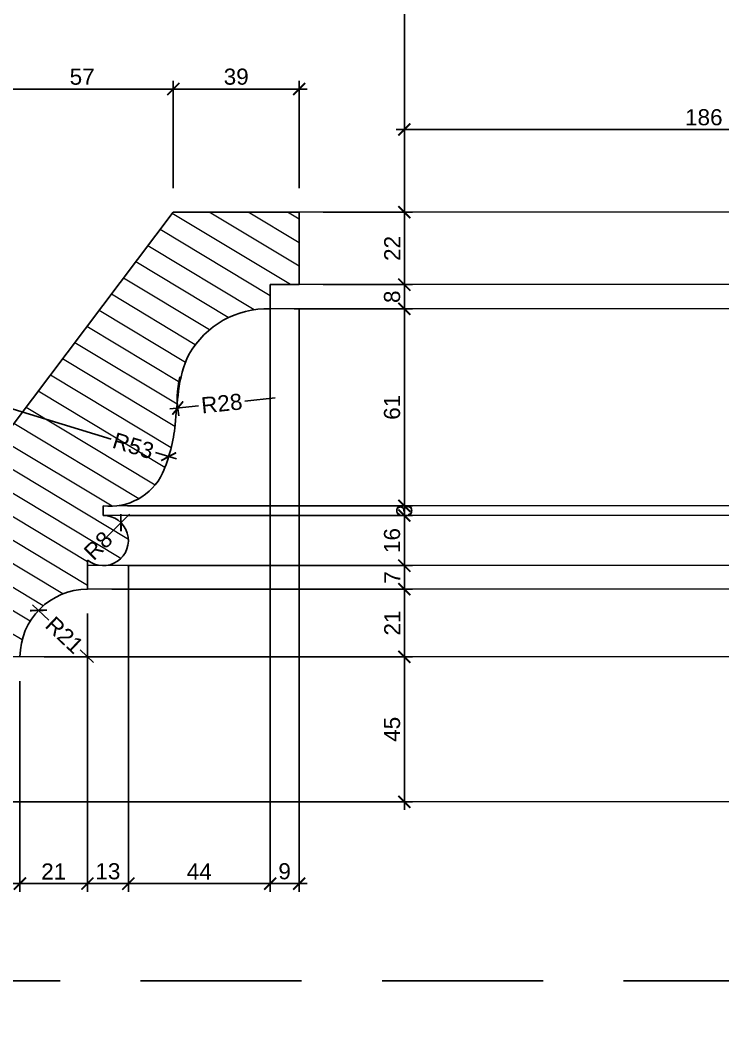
# Model space of a CAD drawing. Header units: inches. Extents: x 230831 to 416194, y 441295 to 526666.
# Drawn here: x 236274 to 236492, y 452349.4 to 452659.9 of the extents above; entities that cross this region are included whole.
import ezdxf

# ---------------------------------------------------------------- set-up
doc = ezdxf.new("R2010")
doc.units = ezdxf.units.IN
doc.header["$MEASUREMENT"] = 0
doc.linetypes.add('HIDDEN', pattern=[0.375, 0.25, -0.125])
for name, color, linetype in [('A-DIMESNION-1', 7, 'Continuous'), ('CQ Grg Gypsum', 41, 'Continuous'), ('CQ section wall', 3, 'Continuous'), ('CQ SPOT DETAIL DIMENSION', 9, 'Continuous'), ('CQ spot detail elevation', 1, 'Continuous'), ('DA-ANNO-DIMENSION', 1, 'Continuous'), ('xref grd floor$2$CQ Wall hatch_CHB', 8, 'Continuous')]:
    doc.layers.add(name, color=color, linetype=linetype)
doc.layers.add('CQ gypsum 2', color=42, linetype='Continuous', lineweight=0)
doc.layers.add('CQ Gypsum Hatch', color=8, linetype='Continuous', lineweight=20)
doc.styles.add('DA-dim', font='arial.ttf')
doc.styles.get("Standard").update_dxf_attribs({"font": 'arial.ttf'})
doc.dimstyles.new('chester 15', dxfattribs={"dimscale": 0.15, "dimtxt": 150, "dimasz": 100, "dimexe": 100, "dimexo": 0, "dimgap": 80, "dimtad": 1, "dimdec": 0, "dimzin": 0, "dimdsep": 46, "dimtxsty": 'Standard', "dimblk": 'DOT', "dimcen": 100, "dimclrd": 1, "dimclre": 1, "dimclrt": 3, "dimadec": 0, "dimazin": 0, "dimtfac": 1, "dimtdec": 0, "dimtofl": 0, "dimtmove": 0, "dimatfit": 3, "dimfxl": 1, "dimtolj": 1, "dimtzin": 0, "dimlwd": -1, "dimarcsym": 0})
doc.dimstyles.new('chester 25', dxfattribs={"dimscale": 0.25, "dimtxt": 150, "dimasz": 100, "dimexe": 10, "dimexo": 20, "dimgap": 80, "dimtad": 1, "dimdec": 0, "dimzin": 0, "dimdsep": 46, "dimtxsty": 'Standard', "dimblk": 'DOT', "dimcen": 50, "dimclrd": 1, "dimclre": 1, "dimclrt": 3, "dimadec": 0, "dimazin": 0, "dimtfac": 1, "dimtdec": 0, "dimtofl": 0, "dimtmove": 0, "dimatfit": 3, "dimfxl": 1, "dimtolj": 1, "dimtzin": 0, "dimlwd": -1, "dimarcsym": 0})
doc.dimstyles.new('DA-2', dxfattribs={"dimtxt": 5, "dimasz": 3.75, "dimexe": 2.5, "dimexo": 7.5, "dimgap": 1.25, "dimtad": 1, "dimdec": 0, "dimdsep": 46, "dimtxsty": 'DA-dim', "dimblk": 'ARCHTICK', "dimcen": 5, "dimdle": 2.5, "dimadec": 0, "dimazin": 0, "dimtfac": 1, "dimtdec": 0, "dimtix": 1, "dimtmove": 2, "dimatfit": 3, "dimfxl": 1, "dimarcsym": 0})

# ---------------------------------------------------------------- blocks, each defined once
blk = doc.blocks.new('SECTION A AND B')
at = {"layer": 'xref grd floor$2$CQ Wall hatch_CHB', "extrusion": (2.772420434295382e-08, -3.397086406510971e-09, 0.9999999999999997)}
h = blk.add_hatch(dxfattribs=at)
h.set_pattern_fill('AR-CONC', color=256, scale=10, angle=-13.97142328298568, style=0)
h.set_pattern_definition([(36.02857671701432, (-1.13686837721616e-13, 0), (68.08902030313811, -23.40695012282138), [7.5, -82.5]), (341.0285767170143, (-1.13686837721616e-13, 0), (4.696115536243854, 76.34393155101377), [6, -66]), (86.48002117701432, (5.674084953584043, -1.950579099106383), (72.78513543292053, 52.93698073081792), [6.374019199999999, -70.1142112]), (32.21277671701431, (4.828758459330061, 19.4083253203734), (99.57057156855136, -41.82951326026698), [11.25, -123.75]), (82.66421220701432, (13.12630211951353, 15.92253007405429), (114.2200327004979, 71.963769638355), [9.5610342, -105.171376]), (337.2127407070143, (4.828758459330061, 19.4083253203734), (114.2200326282029, 71.96376960434766), [9, -99.0000001]), (7.028576717014317, (13.3257315046842, 12.14186476061497), (48.20408439676903, -53.482391937558), [7.5, -82.5]), (312.0285767170143, (13.3257315046842, 12.14186476061497), (41.11958765836167, 64.49518506525843), [6, -66]), (57.48002145701431, (17.34273850980571, 7.684998795658815), (89.32367130771905, 11.0127931513372), [6.374019000000001, -70.1142112]), (23.52857671701431, (-1.13686837721616e-13, 0), (9.217332202968066, 32.01097604041664), [0, -65.19999999999999, 0, -67, 0, -66.25]), (353.5285767170143, (-1.13686837721616e-13, 0), (35.05129027384105, 31.92285780031193), [0, -38.2, 0, -63.7, 0, -25.25]), (313.5285767170143, (-21.64028273221652, 5.384065682153131), (51.25843738430945, -15.07725946313946), [0, -25, 0, -78, 0, -103.5]), (303.5285767170143, (-31.34444539240314, 7.798444911818211), (59.01024838598841, -4.365975426402727), [0, -32.5, 0, -51.8, 0, -73.5])])
h.paths.add_polyline_path([(234206.6824561684, 453817.1762365347), (234206.6824561684, 453567.1762365348), (236854.1733847183, 453567.1762365348), (236854.1733847183, 453817.1762365348)])
h.paths.add_polyline_path([(234206.6824561684, 449317.1762365348), (234206.6824561684, 449117.1762365348), (236854.1733847183, 449117.1762365348), (236854.1733847183, 449317.1762365348)])
h = blk.add_hatch(dxfattribs=at)
h.set_pattern_fill('ANSI31,_O', color=8, scale=150, angle=76.02857671701435)
h.set_pattern_definition([(121.0285767170143, (-1.13686837721616e-13, 0), (-16.06706840326394, -9.664978682068453), [])])
h.paths.add_polyline_path([(234504.1733847185, 453567.1762365348), (234404.1738281932, 453567.1762365348), (234404.1738281934, 452067.1762365347), (234504.1733847184, 452067.1185752425)])
h.paths.add_polyline_path([(236754.1732899436, 453567.1762365348), (236754.1732899436, 449317.1762365348), (236854.1733847183, 449317.1762365348), (236854.1733847183, 453567.1762365348)])
blk = doc.blocks.new('_Dot')
at = {"color": 0, "linetype": 'ByBlock', "lineweight": -2}
blk.add_line((-0.5, 0), (-1, 0), dxfattribs=at)
at = {"color": 0, "linetype": 'ByBlock', "const_width": 0.5}
blk.add_lwpolyline([(-0.25, 0, 1), (0.25, 0, 1)], format="xyb", close=True, dxfattribs=at)
blk = doc.blocks.new('*D219')
at = {"layer": 'A-DIMESNION-1', "color": 1, "lineweight": -2, "ltscale": 0.05, "transparency": 16777216}
for p, q in [((236321.5089353906, 452850.2154060968), (233364.0999054055, 452850.2154060968)), ((234831.8532837918, 449417.1538911526), (233364.0999054055, 449417.1538911526))]:
    blk.add_line(p, q, dxfattribs=at)
at = {"layer": 'A-DIMESNION-1', "color": 1, "ltscale": 0.05, "transparency": 16777216}
blk.add_line((233366.5999054055, 452825.2154060968), (233366.5999054055, 449442.1538911526), dxfattribs=at)
at = {"layer": 'Defpoints', "color": 0, "linetype": 'Continuous', "ltscale": 0.05, "transparency": 16777216}
for p in [(236326.5089353906, 452850.2154060968, 0.0002310137692535668), (233366.5999054055, 449417.1538911526), (234836.8532837918, 449417.1538911525, -2.213903546725328e-07)]:
    blk.add_point(p, dxfattribs=at)
at = {"layer": 'A-DIMESNION-1', "color": 1, "linetype": 'Continuous', "ltscale": 0.05, "transparency": 16777216, "xscale": 25, "yscale": 25, "zscale": 25}
for p, rotation in [((233366.5999054055, 452850.2154060968), 90), ((233366.5999054055, 449417.1538911526), 270)]:
    blk.add_blockref('_Dot', p, dxfattribs=dict(at, rotation=rotation))
at = {"layer": 'A-DIMESNION-1', "color": 3, "linetype": 'Continuous', "ltscale": 0.05, "transparency": 16777216, "insert": (233327.4406284614, 451133.6846486247), "char_height": 37.5, "attachment_point": 5, "rotation": 90.00000000000001}
blk.add_mtext('\\A1;3433', dxfattribs=at)
blk = doc.blocks.new('section ceiling a and b')
at = {"layer": 'CQ Gypsum Hatch', "extrusion": (2.772420434295382e-08, 3.39708640651097e-09, 0.9999999999999997)}
h = blk.add_hatch(dxfattribs=at)
h.set_pattern_fill('ANSI31', color=256, scale=50, angle=166.0285767170143, style=0)
h.set_pattern_definition([(211.0285767170143, (-1582.028212792153, -743.9962909689057), (3.221659560689484, -5.355689467754646), [])])
edge = h.paths.add_edge_path()
edge.add_line((156317.0404743176, 36696.44544566661), (156920.8086084217, 36696.44509396958))
edge.add_arc((156920.8086084217, 36546.44509396928), 150.0000000003056, 5.6274984672199935e-12, 90, ccw=False)
edge.add_line((157070.8086084221, 36546.44509396929), (157070.8086084221, 36371.44509396749))
edge.add_line((157070.8086084221, 36371.44509396749), (156982.3086084216, 36371.44509396749))
edge.add_line((156982.3086084216, 36371.44509396749), (156925.7022465109, 36446.44509396749))
edge.add_line((156925.7022465109, 36446.44509396749), (156886.6303951438, 36446.44509396935))
edge.add_line((156886.6303951438, 36446.44509396935), (156886.6303951438, 36423.94509396754))
edge.add_line((156886.6303951438, 36423.94509396754), (156895.6303951435, 36423.94509396749))
edge.add_line((156895.6303951435, 36423.94509396749), (156895.6303951439, 36416.44509396776))
edge.add_arc((156896.5189341682, 36388.50896893237), 27.95025194145004, 29.519025342495297, 91.82174081782051, ccw=False)
edge.add_arc((156888.3789596119, 36386.86859174967), 35.93479783933154, 6.527251485476995, 25.39668080828028, ccw=False)
edge.add_arc((156592.7877927036, 36352.80523850317), 333.4821784867488, 4.751447809732724, 6.568657368015124, ccw=False)
edge.add_arc((156978.2850813332, 36386.16965127675), 53.47024035951061, 186.1635720968003, 202.8448179774395)
edge.add_arc((156945.3045167858, 36373.27808013645), 18.09530210408352, 205.7714928762176, 276.830970200255)
edge.add_line((156947.4567843333, 36355.31123003294), (156947.4567843332, 36352.31123003318))
edge.add_arc((156947.4567843332, 36344.51172138484), 7.799508648342453, 89.99999999957241, 308.4673023863901)
edge.add_line((156952.3086084214, 36338.40499245905), (156952.3086084213, 36329.4049924594))
edge.add_arc((156952.3086084212, 36308.40499245924), 21.00000000016007, -1.986109054996632e-10, 89.99999999976183, ccw=False)
edge.add_line((156973.3086084214, 36308.40499245917), (157022.3086084214, 36308.40499245917))
edge.add_line((157022.3086084214, 36308.40499245917), (157022.3086084214, 36263.40585075942))
edge.add_line((157022.3086084214, 36263.40585075942), (157142.3166730269, 36263.40591214225))
edge.add_line((157142.3166730269, 36263.40591214225), (157142.3166615469, 36283.40592362208))
edge.add_line((157142.3166615469, 36283.40592362208), (157162.3166229082, 36283.40592362208))
edge.add_line((157162.3166229082, 36283.40592362208), (157162.3166135021, 36308.40594055335))
edge.add_line((157162.3166135021, 36308.40594055335), (157095.8086148447, 36308.40593810467))
edge.add_line((157095.8086148447, 36308.40593810467), (157095.8086084217, 36546.44509396958))
edge.add_arc((156920.8086084217, 36546.44509396954), 175.0000000000291, 1.429308559572743e-11, 90.00000000001907)
edge.add_line((156920.8086084216, 36721.44509396958), (156317.0404743176, 36721.44549065561))
edge.add_line((156317.0404743176, 36721.44549065561), (156143.8245845959, 36721.44549030095))
edge.add_arc((156143.8245845962, 36546.44549030096), 174.9999999999854, 90.00000000008575, 180.000000000081)
edge.add_line((155968.8245845962, 36546.44549030071), (155968.8245781733, 36308.40633443603))
edge.add_line((155968.8245781733, 36308.40633443603), (155902.3165795159, 36308.40633688471))
edge.add_line((155902.3165795159, 36308.40633688471), (155902.3165701095, 36283.4063199535))
edge.add_line((155902.3165701095, 36283.4063199535), (155967.3165314708, 36283.40629412411))
edge.add_line((155967.3165314708, 36283.40629412411), (155967.3165199911, 36263.40628264433))
edge.add_line((155967.3165199911, 36263.40628264433), (156042.3245845964, 36263.40624709084))
edge.add_line((156042.3245845964, 36263.40624709084), (156042.3245845966, 36308.40538879053))
edge.add_line((156042.3245845966, 36308.40538879053), (156091.3245845966, 36308.40538879076))
edge.add_arc((156112.3245845965, 36308.40538879063), 20.99999999991269, 89.99999999968242, 179.9999999996427, ccw=False)
edge.add_line((156112.3245845966, 36329.40538879053), (156112.3245845963, 36338.40538879074))
edge.add_arc((156117.1764086845, 36344.51211771623), 7.799508648130567, 231.5326976120793, 449.9999999987172)
edge.add_line((156117.1764086846, 36352.31162636436), (156117.1764086848, 36355.31162636453))
edge.add_arc((156119.3286762316, 36373.278476469), 18.09530210495172, 263.1690298025771, 334.2285071265885)
edge.add_arc((156086.3481117089, 36386.17004760171), 53.47024033470178, 337.155182020676, 353.8364279013091)
edge.add_arc((156471.8454003887, 36352.80563482564), 333.4821785618601, 173.4313426324718, 175.2485521907542, ccw=False)
edge.add_arc((156176.2542334163, 36386.86898807808), 35.93479784997965, 154.6033191939369, 173.472748516723, ccw=False)
edge.add_arc((156168.1142588494, 36388.50936526362), 27.95025194138269, 88.17825918098032, 150.4809746563083, ccw=False)
edge.add_line((156169.0027978742, 36416.44549029891), (156169.0027978742, 36423.94549029891))
edge.add_line((156169.0027978742, 36423.94549029891), (156178.0027978742, 36423.94549029891))
edge.add_line((156178.0027978742, 36423.94549029891), (156178.0027978742, 36446.44549030071))
edge.add_line((156178.0027978742, 36446.44549030071), (156138.9309465071, 36446.44549029885))
edge.add_line((156138.9309465071, 36446.44549029885), (156082.3245845966, 36371.44549029885))
edge.add_line((156082.3245845966, 36371.44549029885), (155993.8245845959, 36371.44549029885))
edge.add_line((155993.8245845959, 36371.44549029885), (155993.8245845959, 36546.44549030095))
edge.add_arc((156143.8245845959, 36546.4454903007), 150.0000000000291, 89.99999999991098, 179.9999999999055, ccw=False)
edge.add_line((156143.8245845962, 36696.44549030071), (156317.0404743176, 36696.44544566661))
at = {"layer": 'CQ Grg Gypsum'}
for p, q in [((156886.6303951438, 36446.44509396941, -1.466518336013314e-07), (156886.6303951438, 36423.9450939676, -1.466518336013314e-07)), ((156925.7022465109, 36446.44509396754, -1.466518336013314e-07), (156886.6303951438, 36446.44509396941, -1.466518336013314e-07)), ((156982.3086084216, 36371.44509396754, -1.466518336030662e-07), (156925.7022465109, 36446.44509396754, -1.466518336013314e-07)), ((156886.6303951438, 36423.9450939676, -1.466518336013314e-07), (156895.6303951436, 36423.94509396754, -1.46651833597862e-07)), ((156895.6303951436, 36423.94509396754, -1.46651833597862e-07), (156895.6303951438, 36416.4450939676, -1.466518336013314e-07)), ((156947.4567843334, 36355.311230033, -1.466518336013314e-07), (156947.4567843334, 36352.31123003305, -1.466518335995967e-07)), ((156952.3086084214, 36338.40499245911, -1.466518335995967e-07), (156952.3086084214, 36329.40499245923, -1.466518335961273e-07))]:
    blk.add_line(p, q, dxfattribs=at)
for centre, radius, start, end in [((156896.5189341683, 36388.50896893285, -1.466518335943925e-07), 27.95025194104338, 29.51902534283476, 91.82174081816598), ((156888.3789596026, 36386.86859174748, -1.466518335943925e-07), 35.93479784867265, 6.527251482376904, 25.3966808051728), ((156592.7877925308, 36352.80523848126, -1.466518336013314e-07), 333.4821786609712, 4.751447810083597, 6.568657368364827), ((156978.2850813276, 36386.16965127521, -1.466518335943925e-07), 53.47024035375843, 186.163572095737, 202.8448179763756), ((156945.3045167855, 36373.2780801364, -1.466518336013314e-07), 18.09530210375607, 205.7714928763197, 276.8309702003622), ((156947.4567843332, 36344.51172138506, -1.466518336013314e-07), 7.799508648182383, 90, 308.4673023867924), ((156952.3086084213, 36308.40499245946, -1.466518335943925e-07), 21, 0, 90)]:
    blk.add_arc(centre, radius, start, end, dxfattribs=at)
blk = doc.blocks.new('*D223')
at = {"layer": 'CQ SPOT DETAIL DIMENSION', "color": 1, "lineweight": -2, "transparency": 16777216}
for p, q in [((236676.8974116587, 452850.2153863771), (236501.8640906159, 452850.2153863771)), ((236676.8974116587, 449417.1762365348), (236501.8640906159, 449417.1762365348))]:
    blk.add_line(p, q, dxfattribs=at)
at = {"layer": 'CQ SPOT DETAIL DIMENSION', "color": 1, "transparency": 16777216}
blk.add_line((236516.8640906159, 452835.2153863771), (236516.8640906159, 449432.1762365348), dxfattribs=at)
at = {"layer": 'Defpoints', "color": 0, "transparency": 16777216}
for p in [(236676.8974116587, 452850.2153863771, 0.001669800029005759), (236516.8640906159, 449417.1762365348), (236676.8974116587, 449417.1762365348, 0.0003058239064341328)]:
    blk.add_point(p, dxfattribs=at)
at = {"layer": 'CQ SPOT DETAIL DIMENSION', "color": 1, "transparency": 16777216, "xscale": 15, "yscale": 15, "zscale": 15}
for p, rotation in [((236516.8640906159, 452850.2153863771), 90), ((236516.8640906159, 449417.1762365348), 270)]:
    blk.add_blockref('_Dot', p, dxfattribs=dict(at, rotation=rotation))
at = {"layer": 'CQ SPOT DETAIL DIMENSION', "color": 3, "transparency": 16777216, "insert": (236493.3685244494, 451133.6958114561), "char_height": 22.5, "attachment_point": 5, "rotation": 90}
blk.add_mtext('\\A1;3433', dxfattribs=at)
blk = doc.blocks.new('_ARCHTICK')
at = {"color": 0, "linetype": 'ByBlock', "const_width": 0.15}
blk.add_lwpolyline([(-0.5, -0.5), (0.5, 0.5)], dxfattribs=at)
blk = doc.blocks.new('*D307')
at = {"layer": 'DA-ANNO-DIMENSION', "color": 0, "lineweight": -2, "transparency": 16777216}
for p, q in [((236375.6664912439, 452850.2154303626), (236395.8669581069, 452850.2154303626)), ((236393.3669581069, 452852.7154303626), (236393.3669581069, 452597.7154060967)), ((236368.1871486685, 452600.2154060967), (236395.8669581069, 452600.2154060967))]:
    blk.add_line(p, q, dxfattribs=at)
at = {"layer": 'Defpoints', "color": 0, "transparency": 16777216}
for p in [(236368.1664912439, 452850.2154303626, 0.001302096319433689), (236360.6871486685, 452600.2154060967, 0.001301454406571534), (236393.3669581069, 452600.2154060967)]:
    blk.add_point(p, dxfattribs=at)
at = {"layer": 'DA-ANNO-DIMENSION', "color": 0, "lineweight": -2, "transparency": 16777216, "xscale": 3.75, "yscale": 3.75, "zscale": 3.75}
for p, rotation in [((236393.3669581069, 452850.2154303626), 90), ((236393.3669581069, 452600.2154060967), 270)]:
    blk.add_blockref('_ARCHTICK', p, dxfattribs=dict(at, rotation=rotation))
at = {"layer": 'DA-ANNO-DIMENSION', "color": 0, "transparency": 16777216, "insert": (236389.5640931684, 452725.2154182295), "char_height": 5, "attachment_point": 5, "rotation": 90, "style": 'DA-dim'}
blk.add_mtext('250', dxfattribs=at)
blk = doc.blocks.new('*D497')
at = {"layer": 'DA-ANNO-DIMENSION', "color": 0, "lineweight": -2, "transparency": 16777216}
for p, q in [((236393.3669581061, 452602.7154060967), (236393.3669581061, 452575.2154183363)), ((236368.1871486685, 452600.2154060967), (236395.8669581061, 452600.2154060967)), ((236368.1871486686, 452577.7154183363), (236395.8669581061, 452577.7154183363))]:
    blk.add_line(p, q, dxfattribs=at)
at = {"layer": 'Defpoints', "color": 0, "transparency": 16777216}
for p in [(236360.6871486685, 452600.2154060967, 0.001301454406571534), (236360.6871486686, 452577.7154183363, 0.001301377972168963), (236393.3669581061, 452577.7154183363)]:
    blk.add_point(p, dxfattribs=at)
at = {"layer": 'DA-ANNO-DIMENSION', "color": 0, "lineweight": -2, "transparency": 16777216, "xscale": 3.75, "yscale": 3.75, "zscale": 3.75}
for p, rotation in [((236393.3669581061, 452600.2154060967), 90), ((236393.3669581061, 452577.7154183363), 270)]:
    blk.add_blockref('_ARCHTICK', p, dxfattribs=dict(at, rotation=rotation))
at = {"layer": 'DA-ANNO-DIMENSION', "color": 0, "transparency": 16777216, "insert": (236389.6067261825, 452588.9654122163), "char_height": 5, "attachment_point": 5, "rotation": 90, "style": 'DA-dim'}
blk.add_mtext('22', dxfattribs=at)
blk = doc.blocks.new('*D496')
at = {"layer": 'DA-ANNO-DIMENSION', "color": 0, "lineweight": -2, "transparency": 16777216}
for p, q in [((236393.3669581062, 452580.2154183363), (236393.3669581062, 452567.7153261928)), ((236368.1871486686, 452577.7154183363), (236395.8669581062, 452577.7154183363)), ((236359.1896572926, 452570.2153261928), (236395.8669581062, 452570.2153261928))]:
    blk.add_line(p, q, dxfattribs=at)
at = {"layer": 'Defpoints', "color": 0, "transparency": 16777216}
for p in [(236360.6871486686, 452577.7154183363, 0.001301377972168963), (236351.6896572926, 452570.2153261928, 0.0013026359577761), (236393.3669581062, 452570.2153261928)]:
    blk.add_point(p, dxfattribs=at)
at = {"layer": 'DA-ANNO-DIMENSION', "color": 0, "lineweight": -2, "transparency": 16777216, "xscale": 3.75, "yscale": 3.75, "zscale": 3.75}
for p, rotation in [((236393.3669581062, 452577.7154183363), 90), ((236393.3669581062, 452570.2153261928), 270)]:
    blk.add_blockref('_ARCHTICK', p, dxfattribs=dict(at, rotation=rotation))
at = {"layer": 'DA-ANNO-DIMENSION', "color": 0, "transparency": 16777216, "insert": (236389.5640931677, 452573.9653722644), "char_height": 5, "attachment_point": 5, "rotation": 90, "style": 'DA-dim'}
blk.add_mtext('8', dxfattribs=at)
blk = doc.blocks.new('*D495')
at = {"layer": 'DA-ANNO-DIMENSION', "color": 0, "lineweight": -2, "transparency": 16777216}
for p, q in [((236393.3669581063, 452572.7153261928), (236393.3669581063, 452506.5815421605)), ((236359.1896572926, 452570.2153261928), (236395.8669581063, 452570.2153261928)), ((236307.3607594793, 452509.0815421605), (236395.8669581063, 452509.0815421605))]:
    blk.add_line(p, q, dxfattribs=at)
at = {"layer": 'Defpoints', "color": 0, "transparency": 16777216}
for p in [(236351.6896572926, 452570.2153261928, 0.0013026359577761), (236299.8607594793, 452509.0815421605, 0.001302831180204509), (236393.3669581063, 452509.0815421605)]:
    blk.add_point(p, dxfattribs=at)
at = {"layer": 'DA-ANNO-DIMENSION', "color": 0, "lineweight": -2, "transparency": 16777216, "xscale": 3.75, "yscale": 3.75, "zscale": 3.75}
for p, rotation in [((236393.3669581063, 452570.2153261928), 90), ((236393.3669581063, 452509.0815421605), 270)]:
    blk.add_blockref('_ARCHTICK', p, dxfattribs=dict(at, rotation=rotation))
at = {"layer": 'DA-ANNO-DIMENSION', "color": 0, "transparency": 16777216, "insert": (236389.5640931678, 452539.6484341765), "char_height": 5, "attachment_point": 5, "rotation": 90, "style": 'DA-dim'}
blk.add_mtext('61', dxfattribs=at)
blk = doc.blocks.new('*D494')
at = {"layer": 'DA-ANNO-DIMENSION', "color": 0, "lineweight": -2, "transparency": 16777216}
for p, q in [((236393.3669581061, 452511.5815421605), (236393.3669581061, 452503.5814625843)), ((236307.3607594793, 452509.0815421605), (236395.8669581061, 452509.0815421605)), ((236307.3959916593, 452506.0814625843), (236395.8669581061, 452506.0814625843))]:
    blk.add_line(p, q, dxfattribs=at)
at = {"layer": 'Defpoints', "color": 0, "transparency": 16777216}
for p in [(236299.8607594793, 452509.0815421605, 0.001302831180204509), (236299.8959916593, 452506.0814625843, 0.001303852109766996), (236393.3669581061, 452506.0814625843)]:
    blk.add_point(p, dxfattribs=at)
at = {"layer": 'DA-ANNO-DIMENSION', "color": 0, "lineweight": -2, "transparency": 16777216, "xscale": 3.75, "yscale": 3.75, "zscale": 3.75}
for p, rotation in [((236393.3669581061, 452509.0815421605), 90), ((236393.3669581061, 452506.0814625843), 270)]:
    blk.add_blockref('_ARCHTICK', p, dxfattribs=dict(at, rotation=rotation))
at = {"layer": 'DA-ANNO-DIMENSION', "color": 0, "transparency": 16777216, "insert": (236393.3669581052, 452507.5815023722), "char_height": 5, "attachment_point": 5, "rotation": 90, "style": 'DA-dim'}
blk.add_mtext('3', dxfattribs=at)
blk = doc.blocks.new('*D493')
at = {"layer": 'DA-ANNO-DIMENSION', "color": 0, "lineweight": -2, "transparency": 16777216}
for p, q in [((236393.3669581061, 452508.5814625843), (236393.3669581061, 452487.9825248641)), ((236307.3959916593, 452506.0814625843), (236395.8669581061, 452506.0814625843)), ((236307.360759479, 452490.4825248641), (236395.8669581061, 452490.4825248641))]:
    blk.add_line(p, q, dxfattribs=at)
at = {"layer": 'Defpoints', "color": 0, "transparency": 16777216}
for p in [(236299.8959916593, 452506.0814625843, 0.001303852109766996), (236299.860759479, 452490.4825248641, 0.001302767997735684), (236393.3669581061, 452490.4825248641)]:
    blk.add_point(p, dxfattribs=at)
at = {"layer": 'DA-ANNO-DIMENSION', "color": 0, "lineweight": -2, "transparency": 16777216, "xscale": 3.75, "yscale": 3.75, "zscale": 3.75}
for p, rotation in [((236393.3669581061, 452506.0814625843), 90), ((236393.3669581061, 452490.4825248641), 270)]:
    blk.add_blockref('_ARCHTICK', p, dxfattribs=dict(at, rotation=rotation))
at = {"layer": 'DA-ANNO-DIMENSION', "color": 0, "transparency": 16777216, "insert": (236389.5640931675, 452498.2819937241), "char_height": 5, "attachment_point": 5, "rotation": 90, "style": 'DA-dim'}
blk.add_mtext('16', dxfattribs=at)
blk = doc.blocks.new('*D492')
at = {"layer": 'DA-ANNO-DIMENSION', "color": 0, "lineweight": -2, "transparency": 16777216}
for p, q in [((236393.3669581061, 452492.9825248641), (236393.3669581061, 452480.6752250389)), ((236307.360759479, 452490.4825248641), (236395.8669581061, 452490.4825248641)), ((236302.5667367889, 452483.1752250389), (236395.8669581061, 452483.1752250389))]:
    blk.add_line(p, q, dxfattribs=at)
at = {"layer": 'Defpoints', "color": 0, "transparency": 16777216}
for p in [(236299.860759479, 452490.4825248641, 0.001302767997735684), (236295.0667367889, 452483.1752250389, 0.001303908015278437), (236393.3669581061, 452483.1752250389)]:
    blk.add_point(p, dxfattribs=at)
at = {"layer": 'DA-ANNO-DIMENSION', "color": 0, "lineweight": -2, "transparency": 16777216, "xscale": 3.75, "yscale": 3.75, "zscale": 3.75}
for p, rotation in [((236393.3669581061, 452490.4825248641), 90), ((236393.3669581061, 452483.1752250389), 270)]:
    blk.add_blockref('_ARCHTICK', p, dxfattribs=dict(at, rotation=rotation))
at = {"layer": 'DA-ANNO-DIMENSION', "color": 0, "transparency": 16777216, "insert": (236389.6169581061, 452486.8288749513), "char_height": 5, "attachment_point": 5, "rotation": 90, "style": 'DA-dim'}
blk.add_mtext('7', dxfattribs=at)
blk = doc.blocks.new('*D491')
at = {"layer": 'DA-ANNO-DIMENSION', "color": 0, "lineweight": -2, "transparency": 16777216}
for p, q in [((236393.3669581062, 452485.6752250389), (236393.3669581062, 452459.6753045865)), ((236302.5667367889, 452483.1752250389), (236395.8669581062, 452483.1752250389)), ((236281.5089353909, 452462.1753045865), (236395.8669581062, 452462.1753045865))]:
    blk.add_line(p, q, dxfattribs=at)
at = {"layer": 'Defpoints', "color": 0, "transparency": 16777216}
for p in [(236295.0667367889, 452483.1752250389, 0.001303908015278437), (236274.0089353909, 452462.1753045865, 0.001303388556916133), (236393.3669581062, 452462.1753045865)]:
    blk.add_point(p, dxfattribs=at)
at = {"layer": 'DA-ANNO-DIMENSION', "color": 0, "lineweight": -2, "transparency": 16777216, "xscale": 3.75, "yscale": 3.75, "zscale": 3.75}
for p, rotation in [((236393.3669581062, 452483.1752250389), 90), ((236393.3669581062, 452462.1753045865), 270)]:
    blk.add_blockref('_ARCHTICK', p, dxfattribs=dict(at, rotation=rotation))
at = {"layer": 'DA-ANNO-DIMENSION', "color": 0, "transparency": 16777216, "insert": (236389.6067261827, 452472.6752648125), "char_height": 5, "attachment_point": 5, "rotation": 90, "style": 'DA-dim'}
blk.add_mtext('21', dxfattribs=at)
blk = doc.blocks.new('*D267')
at = {"layer": 'DA-ANNO-DIMENSION', "color": 0, "lineweight": -2, "transparency": 16777216}
for p, q in [((236281.5089353909, 452462.1753045865), (236395.8669581067, 452462.1753045865)), ((236393.3669581067, 452464.6753045865), (236393.3669581067, 452414.6765592183)), ((236232.5089353909, 452417.1765592183), (236395.8669581067, 452417.1765592183))]:
    blk.add_line(p, q, dxfattribs=at)
at = {"layer": 'Defpoints', "color": 0, "transparency": 16777216}
for p in [(236274.0089353909, 452462.1753045865, 0.001303388556916133), (236225.0089353909, 452417.1765592183, 0.001304594178302739), (236393.3669581067, 452417.1765592183)]:
    blk.add_point(p, dxfattribs=at)
at = {"layer": 'DA-ANNO-DIMENSION', "color": 0, "lineweight": -2, "transparency": 16777216, "xscale": 3.75, "yscale": 3.75, "zscale": 3.75}
for p, rotation in [((236393.3669581067, 452462.1753045865), 90), ((236393.3669581067, 452417.1765592183), 270)]:
    blk.add_blockref('_ARCHTICK', p, dxfattribs=dict(at, rotation=rotation))
at = {"layer": 'DA-ANNO-DIMENSION', "color": 0, "transparency": 16777216, "insert": (236389.5743250917, 452439.6759319022), "char_height": 5, "attachment_point": 5, "rotation": 90, "style": 'DA-dim'}
blk.add_mtext('45', dxfattribs=at)
blk = doc.blocks.new('*D266')
at = {"layer": 'DA-ANNO-DIMENSION', "color": 0, "lineweight": -2, "transparency": 16777216}
for p, q in [((236321.6152973012, 452607.7154060946), (236321.6152973012, 452640.9522294778)), ((236360.6871486684, 452607.7154060964), (236360.6871486684, 452640.9522294778)), ((236363.1871486684, 452638.4522294778), (236319.1152973012, 452638.4522294778))]:
    blk.add_line(p, q, dxfattribs=at)
at = {"layer": 'Defpoints', "color": 0, "transparency": 16777216}
for p in [(236321.6152973012, 452638.4522294778), (236321.6152973012, 452600.2154060946, 0.001302537642562887), (236360.6871486684, 452600.2154060964)]:
    blk.add_point(p, dxfattribs=at)
at = {"layer": 'DA-ANNO-DIMENSION', "color": 0, "lineweight": -2, "transparency": 16777216, "xscale": 3.75, "yscale": 3.75, "zscale": 3.75, "rotation": 180}
blk.add_blockref('_ARCHTICK', (236321.6152973012, 452638.4522294778), dxfattribs=at)
at = {"layer": 'DA-ANNO-DIMENSION', "color": 0, "lineweight": -2, "transparency": 16777216, "xscale": 3.75, "yscale": 3.75, "zscale": 3.75}
blk.add_blockref('_ARCHTICK', (236360.6871486684, 452638.4522294778), dxfattribs=at)
at = {"layer": 'DA-ANNO-DIMENSION', "color": 0, "transparency": 16777216, "insert": (236341.1512229848, 452642.256799737), "char_height": 5, "attachment_point": 5, "style": 'DA-dim'}
blk.add_mtext('39', dxfattribs=at)
blk = doc.blocks.new('*D265')
at = {"layer": 'DA-ANNO-DIMENSION', "color": 0, "lineweight": -2, "transparency": 16777216}
for p, q in [((236265.0089353905, 452532.7154060946), (236265.0089353905, 452640.9522294778)), ((236321.6152973012, 452607.7154060946), (236321.6152973012, 452640.9522294778)), ((236324.1152973012, 452638.4522294778), (236262.5089353905, 452638.4522294778))]:
    blk.add_line(p, q, dxfattribs=at)
at = {"layer": 'Defpoints', "color": 0, "transparency": 16777216}
for p in [(236265.0089353905, 452638.4522294778), (236321.6152973012, 452600.2154060946, 0.001302537642562887), (236265.0089353905, 452525.2154060946, 0.001303852227427121)]:
    blk.add_point(p, dxfattribs=at)
at = {"layer": 'DA-ANNO-DIMENSION', "color": 0, "lineweight": -2, "transparency": 16777216, "xscale": 3.75, "yscale": 3.75, "zscale": 3.75, "rotation": 180}
blk.add_blockref('_ARCHTICK', (236265.0089353905, 452638.4522294778), dxfattribs=at)
at = {"layer": 'DA-ANNO-DIMENSION', "color": 0, "lineweight": -2, "transparency": 16777216, "xscale": 3.75, "yscale": 3.75, "zscale": 3.75}
blk.add_blockref('_ARCHTICK', (236321.6152973012, 452638.4522294778), dxfattribs=at)
at = {"layer": 'DA-ANNO-DIMENSION', "color": 0, "transparency": 16777216, "insert": (236293.3121163459, 452642.2448624928), "char_height": 5, "attachment_point": 5, "style": 'DA-dim'}
blk.add_mtext('57', dxfattribs=at)
blk = doc.blocks.new('*D273')
at = {"layer": 'DA-ANNO-DIMENSION', "color": 0, "lineweight": -2, "transparency": 16777216}
for p, q in [((236351.6871486686, 452570.2154060946), (236351.6871486686, 452389.2758715467)), ((236360.6871486684, 452570.2154183361), (236360.6871486684, 452389.2758715467)), ((236363.1871486684, 452391.7758715467), (236349.1871486686, 452391.7758715467))]:
    blk.add_line(p, q, dxfattribs=at)
at = {"layer": 'Defpoints', "color": 0, "transparency": 16777216}
for p in [(236351.6871486686, 452577.7154060946, 0.001301627489966465), (236360.6871486684, 452577.7154183361), (236351.6871486686, 452391.7758715467)]:
    blk.add_point(p, dxfattribs=at)
at = {"layer": 'DA-ANNO-DIMENSION', "color": 0, "lineweight": -2, "transparency": 16777216, "xscale": 3.75, "yscale": 3.75, "zscale": 3.75, "rotation": 180}
blk.add_blockref('_ARCHTICK', (236351.6871486686, 452391.7758715467), dxfattribs=at)
at = {"layer": 'DA-ANNO-DIMENSION', "color": 0, "lineweight": -2, "transparency": 16777216, "xscale": 3.75, "yscale": 3.75, "zscale": 3.75}
blk.add_blockref('_ARCHTICK', (236360.6871486684, 452391.7758715467), dxfattribs=at)
at = {"layer": 'DA-ANNO-DIMENSION', "color": 0, "transparency": 16777216, "insert": (236356.1871486685, 452395.5787364853), "char_height": 5, "attachment_point": 5, "style": 'DA-dim'}
blk.add_mtext('9', dxfattribs=at)
blk = doc.blocks.new('*D272')
at = {"layer": 'DA-ANNO-DIMENSION', "color": 0, "lineweight": -2, "transparency": 16777216}
for p, q in [((236351.6871486686, 452570.2154060946), (236351.6871486686, 452389.2758715467)), ((236307.6602681271, 452490.7820335121), (236307.6602681271, 452389.2758715467)), ((236354.1871486686, 452391.7758715467), (236305.1602681271, 452391.7758715467))]:
    blk.add_line(p, q, dxfattribs=at)
at = {"layer": 'Defpoints', "color": 0, "transparency": 16777216}
for p in [(236351.6871486686, 452577.7154060946, 0.001301627489966465), (236307.6602681271, 452498.2820335121, 0.001302578258168953), (236307.6602681271, 452391.7758715467)]:
    blk.add_point(p, dxfattribs=at)
at = {"layer": 'DA-ANNO-DIMENSION', "color": 0, "lineweight": -2, "transparency": 16777216, "xscale": 3.75, "yscale": 3.75, "zscale": 3.75, "rotation": 180}
blk.add_blockref('_ARCHTICK', (236307.6602681271, 452391.7758715467), dxfattribs=at)
at = {"layer": 'DA-ANNO-DIMENSION', "color": 0, "lineweight": -2, "transparency": 16777216, "xscale": 3.75, "yscale": 3.75, "zscale": 3.75}
blk.add_blockref('_ARCHTICK', (236351.6871486686, 452391.7758715467), dxfattribs=at)
at = {"layer": 'DA-ANNO-DIMENSION', "color": 0, "transparency": 16777216, "insert": (236329.6737083978, 452395.5258715467), "char_height": 5, "attachment_point": 5, "style": 'DA-dim'}
blk.add_mtext('44', dxfattribs=at)
blk = doc.blocks.new('*D271')
at = {"layer": 'DA-ANNO-DIMENSION', "color": 0, "lineweight": -2, "transparency": 16777216}
for p, q in [((236307.6602681271, 452490.7820335121), (236307.6602681271, 452389.2758715467)), ((236294.9511293488, 452475.675225026), (236294.9511293488, 452389.2758715467)), ((236310.1602681271, 452391.7758715467), (236292.4511293488, 452391.7758715467))]:
    blk.add_line(p, q, dxfattribs=at)
at = {"layer": 'Defpoints', "color": 0, "transparency": 16777216}
for p in [(236307.6602681271, 452498.2820335121, 0.001302578258168953), (236294.9511293488, 452483.175225026, 0.001303911294731619), (236294.9511293488, 452391.7758715467)]:
    blk.add_point(p, dxfattribs=at)
at = {"layer": 'DA-ANNO-DIMENSION', "color": 0, "lineweight": -2, "transparency": 16777216, "xscale": 3.75, "yscale": 3.75, "zscale": 3.75, "rotation": 180}
blk.add_blockref('_ARCHTICK', (236294.9511293488, 452391.7758715467), dxfattribs=at)
at = {"layer": 'DA-ANNO-DIMENSION', "color": 0, "lineweight": -2, "transparency": 16777216, "xscale": 3.75, "yscale": 3.75, "zscale": 3.75}
blk.add_blockref('_ARCHTICK', (236307.6602681271, 452391.7758715467), dxfattribs=at)
at = {"layer": 'DA-ANNO-DIMENSION', "color": 0, "transparency": 16777216, "insert": (236301.3056987379, 452395.5804418059), "char_height": 5, "attachment_point": 5, "style": 'DA-dim'}
blk.add_mtext('13', dxfattribs=at)
blk = doc.blocks.new('*D270')
at = {"layer": 'DA-ANNO-DIMENSION', "color": 0, "lineweight": -2, "transparency": 16777216}
for p, q in [((236294.9511293488, 452475.675225026), (236294.9511293488, 452389.2758715467)), ((236274.0089353908, 452454.6753045862), (236274.0089353908, 452389.2758715467)), ((236297.4511293488, 452391.7758715467), (236271.5089353908, 452391.7758715467))]:
    blk.add_line(p, q, dxfattribs=at)
at = {"layer": 'Defpoints', "color": 0, "transparency": 16777216}
for p in [(236294.9511293488, 452483.175225026, 0.001303911294731619), (236274.0089353908, 452462.1753045862), (236274.0089353908, 452391.7758715467)]:
    blk.add_point(p, dxfattribs=at)
at = {"layer": 'DA-ANNO-DIMENSION', "color": 0, "lineweight": -2, "transparency": 16777216, "xscale": 3.75, "yscale": 3.75, "zscale": 3.75, "rotation": 180}
blk.add_blockref('_ARCHTICK', (236274.0089353908, 452391.7758715467), dxfattribs=at)
at = {"layer": 'DA-ANNO-DIMENSION', "color": 0, "lineweight": -2, "transparency": 16777216, "xscale": 3.75, "yscale": 3.75, "zscale": 3.75}
blk.add_blockref('_ARCHTICK', (236294.9511293488, 452391.7758715467), dxfattribs=at)
at = {"layer": 'DA-ANNO-DIMENSION', "color": 0, "transparency": 16777216, "insert": (236284.4800323698, 452395.5361034703), "char_height": 5, "attachment_point": 5, "style": 'DA-dim'}
blk.add_mtext('21', dxfattribs=at)
blk = doc.blocks.new('*D269')
at = {"layer": 'DA-ANNO-DIMENSION', "color": 0, "lineweight": -2, "transparency": 16777216}
for p, q in [((236225.0089353909, 452454.6752200437), (236225.0089353909, 452389.2758715467)), ((236274.0089353908, 452454.6753045862), (236274.0089353908, 452389.2758715467)), ((236276.5089353908, 452391.7758715467), (236222.5089353909, 452391.7758715467))]:
    blk.add_line(p, q, dxfattribs=at)
at = {"layer": 'Defpoints', "color": 0, "transparency": 16777216}
for p in [(236225.0089353909, 452462.1752200437, 0.00130580835700511), (236274.0089353908, 452462.1753045862), (236225.0089353909, 452391.7758715467)]:
    blk.add_point(p, dxfattribs=at)
at = {"layer": 'DA-ANNO-DIMENSION', "color": 0, "lineweight": -2, "transparency": 16777216, "xscale": 3.75, "yscale": 3.75, "zscale": 3.75, "rotation": 180}
blk.add_blockref('_ARCHTICK', (236225.0089353909, 452391.7758715467), dxfattribs=at)
at = {"layer": 'DA-ANNO-DIMENSION', "color": 0, "lineweight": -2, "transparency": 16777216, "xscale": 3.75, "yscale": 3.75, "zscale": 3.75}
blk.add_blockref('_ARCHTICK', (236274.0089353908, 452391.7758715467), dxfattribs=at)
at = {"layer": 'DA-ANNO-DIMENSION', "color": 0, "transparency": 16777216, "insert": (236249.5089353908, 452395.5787364853), "char_height": 5, "attachment_point": 5, "style": 'DA-dim'}
blk.add_mtext('49', dxfattribs=at)
blk = doc.blocks.new('*D489')
at = {"layer": 'DA-ANNO-DIMENSION', "color": 0, "lineweight": -2, "transparency": 16777216}
for p, q in [((236277.9228386584, 452478.3095941105), (236282.9230426368, 452473.5879341592)), ((236296.8266052561, 452460.4588908075), (236292.7255651157, 452464.3314762206))]:
    blk.add_line(p, q, dxfattribs=at)
at = {"layer": 'Defpoints', "color": 0, "transparency": 16777216}
for p in [(236279.7405085235, 452476.5931803314, 0.001303278632381102), (236295.008935391, 452462.1753045866, 0.001302806348624933)]:
    blk.add_point(p, dxfattribs=at)
at = {"layer": 'DA-ANNO-DIMENSION', "color": 0, "lineweight": -2, "transparency": 16777216, "xscale": 3.75, "yscale": 3.75, "zscale": 3.75, "rotation": 136.6411495182378}
blk.add_blockref('_ARCHTICK', (236279.7405085235, 452476.5931803314), dxfattribs=at)
at = {"layer": 'DA-ANNO-DIMENSION', "color": 0, "transparency": 16777216, "insert": (236287.8243038763, 452468.9597051899), "char_height": 5, "attachment_point": 5, "rotation": 316.64114951823785, "style": 'DA-dim'}
blk.add_mtext('R21', dxfattribs=at)
blk = doc.blocks.new('*D488')
at = {"layer": 'DA-ANNO-DIMENSION', "color": 0, "lineweight": -2, "transparency": 16777216}
for p, q in [((236305.3552155372, 452503.8176714857), (236307.9969473627, 452506.4792035562)), ((236299.8607594793, 452498.2820335124), (236305.3552155372, 452503.8176714857))]:
    blk.add_line(p, q, dxfattribs=at)
at = {"layer": 'Defpoints', "color": 0, "transparency": 16777216}
for p in [(236305.3552155372, 452503.8176714857, 0.001302660968958486), (236299.8607594793, 452498.2820335124, 0.00130279449334049)]:
    blk.add_point(p, dxfattribs=at)
at = {"layer": 'DA-ANNO-DIMENSION', "color": 0, "lineweight": -2, "transparency": 16777216, "xscale": 3.75, "yscale": 3.75, "zscale": 3.75, "rotation": 225.2139183011344}
blk.add_blockref('_ARCHTICK', (236305.3552155372, 452503.8176714857), dxfattribs=at)
at = {"layer": 'DA-ANNO-DIMENSION', "color": 0, "transparency": 16777216, "insert": (236298.2913159374, 452496.700826715), "char_height": 5, "attachment_point": 5, "rotation": 45.21391830113444, "style": 'DA-dim'}
blk.add_mtext('R8', dxfattribs=at)
blk = doc.blocks.new('*D487')
at = {"layer": 'DA-ANNO-DIMENSION', "color": 0, "lineweight": -2, "transparency": 16777216}
for p, q in [((236266.6413899726, 452540.669875892), (236302.2838633479, 452529.7894503241)), ((236322.564023761, 452523.5986124001), (236316.1018485596, 452525.5712930147))]:
    blk.add_line(p, q, dxfattribs=at)
at = {"layer": 'Defpoints', "color": 0, "transparency": 16777216}
for p in [(236269.0324624844, 452539.9399634019, 0.001303790698933266), (236320.1729512492, 452524.3285248901, 0.001302319836167005)]:
    blk.add_point(p, dxfattribs=at)
at = {"layer": 'DA-ANNO-DIMENSION', "color": 0, "lineweight": -2, "transparency": 16777216, "xscale": 3.75, "yscale": 3.75, "zscale": 3.75, "rotation": 343.0243658502069}
blk.add_blockref('_ARCHTICK', (236320.1729512492, 452524.3285248901), dxfattribs=at)
at = {"layer": 'DA-ANNO-DIMENSION', "color": 0, "transparency": 16777216, "insert": (236309.1928559537, 452527.6803716695), "char_height": 5, "attachment_point": 5, "rotation": 343.0243658502069, "style": 'DA-dim'}
blk.add_mtext('R53', dxfattribs=at)
blk = doc.blocks.new('*D486')
at = {"layer": 'DA-ANNO-DIMENSION', "color": 0, "lineweight": -2, "transparency": 16777216}
for p, q in [((236353.2854762471, 452542.5351999871), (236343.8610565389, 452541.5653500649)), ((236320.508323798, 452539.1621627352), (236329.4793000158, 452540.0853496111))]:
    blk.add_line(p, q, dxfattribs=at)
blk.add_arc((236350.7986096438, 452542.2792810598), 27.95025194104529, 165.8553744033468, 191.000322036785, dxfattribs=at)
at = {"layer": 'Defpoints', "color": 0, "transparency": 16777216}
for p in [(236322.9951904013, 452539.4180816624, 0.001302292852360238), (236350.7986096438, 452542.2792810598, 0.001301531744425304)]:
    blk.add_point(p, dxfattribs=at)
at = {"layer": 'DA-ANNO-DIMENSION', "color": 0, "lineweight": -2, "transparency": 16777216, "xscale": 3.75, "yscale": 3.75, "zscale": 3.75, "rotation": 185.8755221212725}
blk.add_blockref('_ARCHTICK', (236322.9951904013, 452539.4180816624), dxfattribs=at)
at = {"layer": 'DA-ANNO-DIMENSION', "color": 0, "transparency": 16777216, "insert": (236336.6701782774, 452540.8253498379), "char_height": 5, "attachment_point": 5, "rotation": 5.875522121272498, "style": 'DA-dim'}
blk.add_mtext('R28', dxfattribs=at)
blk = doc.blocks.new('*D308')
at = {"layer": 'DA-ANNO-DIMENSION', "color": 0, "lineweight": -2, "transparency": 16777216}
for p, q in [((236393.3669581052, 452829.7865133314), (236393.3669581052, 452623.3579444879)), ((236579.3380506202, 452829.7865133314), (236579.3380506202, 452623.3579444879)), ((236581.8380506202, 452625.8579444879), (236390.8669581052, 452625.8579444879))]:
    blk.add_line(p, q, dxfattribs=at)
at = {"layer": 'Defpoints', "color": 0, "transparency": 16777216}
for p in [(236393.3669581052, 452837.2865133314), (236579.3380506202, 452837.2865133314), (236393.3669581052, 452625.8579444879)]:
    blk.add_point(p, dxfattribs=at)
at = {"layer": 'DA-ANNO-DIMENSION', "color": 0, "lineweight": -2, "transparency": 16777216, "xscale": 3.75, "yscale": 3.75, "zscale": 3.75, "rotation": 180}
blk.add_blockref('_ARCHTICK', (236393.3669581052, 452625.8579444879), dxfattribs=at)
at = {"layer": 'DA-ANNO-DIMENSION', "color": 0, "lineweight": -2, "transparency": 16777216, "xscale": 3.75, "yscale": 3.75, "zscale": 3.75}
blk.add_blockref('_ARCHTICK', (236579.3380506202, 452625.8579444879), dxfattribs=at)
at = {"layer": 'DA-ANNO-DIMENSION', "color": 0, "transparency": 16777216, "insert": (236486.3525043627, 452629.6608094265), "char_height": 5, "attachment_point": 5, "style": 'DA-dim'}
blk.add_mtext('186', dxfattribs=at)

msp = doc.modelspace()

# ---------------------------------------------------------------- linework, layer by layer
at = {"layer": 'CQ gypsum 2', "extrusion": (2.772420434295382e-08, -3.397086406510971e-09, 0.9999999999999997)}
for p, q in [((237069.2318280672, 452600.215418338, 0.001282302528805043), (236321.6152331088, 452600.2153210434, 0.001303601961856413)), ((237069.2318280673, 452577.7154183361, 0.001282226094360889), (236360.6871486685, 452577.7154183361, 0.001301377972168963)), ((237078.2318280673, 452570.2154183361, 0.001281951098373753), (236349.907554905, 452570.2153259665, 0.001302686694730967)), ((237130.058217257, 452509.0815544016, 0.001280306575951352), (236304.1646300465, 452509.0814625683, 0.001303744048845198)), ((237130.058217257, 452506.0815544015, 0.001280296384692132), (236299.8959916592, 452506.081462584, 0.001303852109766996)), ((237130.058217257, 452490.4825371052, 0.001280243393482521), (236295.0089353909, 452490.4824447471, 0.001303937788025026)), ((237134.910041345, 452483.1753168277, 0.001280084057261394), (236294.9511293488, 452483.175225026, 0.001303911294731619)), ((237155.910041345, 452462.1753168278, 0.001279430510155655), (236225.0089353909, 452462.1752200437, 0.00130580835700511))]:
    msp.add_line(p, q, dxfattribs=at)
at = {"layer": 'CQ gypsum 2'}
msp.add_line((237204.9929592159, 452417.176559218, 0.001277424900973385), (236225.0089353909, 452417.176559218, 0.001304594178302735), dxfattribs=at)
at = {"layer": 'CQ spot detail elevation', "color": 3, "linetype": 'HIDDEN', "ltscale": 200}
msp.add_lwpolyline([(235845.5852184424, 452958.365228117), (236661.4509301964, 452958.365228117), (236661.4509301964, 452361.6385668762), (235845.5852184424, 452361.6385668762)], close=True, dxfattribs=at)

# ---------------------------------------------------------------- block references
at = {"layer": 'CQ Grg Gypsum', "lineweight": 0, "extrusion": (2.772420434295382e-08, -3.397086406510971e-09, 0.9999999999999997), "xscale": -1}
msp.add_blockref('section ceiling a and b', (393247.317543812, 416153.770312127, 0.006316991008215804), dxfattribs=at)
at = {"layer": 'CQ section wall'}
msp.add_blockref('SECTION A AND B', (610.7446880468051, 0, 0.0002905160519317026), dxfattribs=at)

# ---------------------------------------------------------------- dimensions: what is measured, and where the dimension line sits
at = {"layer": 'A-DIMESNION-1', "color": 64, "linetype": 'Continuous', "ltscale": 0.05}
dim = msp.add_linear_dim(base=(233366.5999054055, 449417.1538911526, 0.001072237472688593), p1=(236326.5089353906, 452850.2154060968, 0.00130325124194216), p2=(234836.8532837917, 449417.1538911525, 0.001072016082333921), angle=90, dimstyle='chester 25', dxfattribs=at)
dim.commit()
dim.dimension.update_dxf_attribs({"geometry": '*D219', "text_midpoint": (233327.4406284614, 451133.6846486247, 0.001072237472688593)})
at = {"layer": 'CQ SPOT DETAIL DIMENSION', "color": 2}
dim = msp.add_linear_dim(base=(236516.8640906159, 449417.1762365348), p1=(236676.8974116587, 452850.2153863771, 0.001669800029005759), p2=(236676.8974116587, 449417.1762365348, 0.0003058239064341328), angle=90, dimstyle='chester 15', dxfattribs=at)
dim.commit()
dim.dimension.update_dxf_attribs({"geometry": '*D223', "text_midpoint": (236493.3685244494, 451133.6958114561)})
at = {"layer": 'DA-ANNO-DIMENSION'}
for base, p1, p2, picture, middle in [((236393.3669581069, 452600.2154060967), (236368.1664912438, 452850.2154303623, 0.001302096319433689), (236360.6871486684, 452600.2154060964, 0.001301454406571534), '*D307', (236389.5640931684, 452725.2154182295)), ((236393.3669581061, 452577.7154183363), (236360.6871486684, 452600.2154060964, 0.001301454406571534), (236360.6871486685, 452577.7154183361, 0.001301377972168963), '*D497', (236389.6067261825, 452588.9654122163)), ((236393.3669581062, 452570.2153261928), (236360.6871486685, 452577.7154183361, 0.001301377972168963), (236351.6896572925, 452570.2153261926, 0.0013026359577761), '*D496', (236389.5640931677, 452573.9653722644)), ((236393.3669581063, 452509.0815421605), (236351.6896572925, 452570.2153261926, 0.0013026359577761), (236299.8607594791, 452509.0815421602, 0.001302831180204509), '*D495', (236389.5640931678, 452539.6484341765)), ((236393.3669581061, 452490.4825248641), (236299.8959916592, 452506.081462584, 0.001303852109766996), (236299.8607594789, 452490.4825248639, 0.001302767997735684), '*D493', (236389.5640931675, 452498.2819937241)), ((236393.3669581061, 452483.1752250389), (236299.8607594789, 452490.4825248639, 0.001302767997735684), (236295.0667367888, 452483.1752250387, 0.001303908015278437), '*D492', (236389.6169581061, 452486.8288749513)), ((236393.3669581062, 452462.1753045865), (236295.0667367888, 452483.1752250387, 0.001303908015278437), (236274.0089353908, 452462.1753045862, 0.001303388556916133), '*D491', (236389.6067261827, 452472.6752648125)), ((236393.3669581067, 452417.1765592183), (236274.0089353908, 452462.1753045862, 0.001303388556916133), (236225.0089353908, 452417.176559218, 0.001304594178302739), '*D267', (236389.5743250917, 452439.6759319022))]:
    dim = msp.add_linear_dim(base=base, p1=p1, p2=p2, angle=90, dimstyle='DA-2', dxfattribs=at)
    dim.commit()
    dim.dimension.update_dxf_attribs({"geometry": picture, "text_midpoint": middle})
for base, p1, p2, picture, middle in [((236393.3669581052, 452625.8579444879), (236579.3380506202, 452837.2865133314), (236393.3669581052, 452837.2865133314), '*D308', (236486.3525043627, 452629.6608094265)), ((236265.0089353905, 452638.4522294778), (236321.6152973012, 452600.2154060946, 0.001302537642562887), (236265.0089353905, 452525.2154060946, 0.001303852227427121), '*D265', (236293.3121163459, 452642.2448624928)), ((236321.6152973012, 452638.4522294778), (236360.6871486684, 452600.2154060964), (236321.6152973012, 452600.2154060946, 0.001302537642562887), '*D266', (236341.1512229848, 452642.256799737)), ((236307.6602681271, 452391.7758715467), (236351.6871486686, 452577.7154060946, 0.001301627489966465), (236307.6602681271, 452498.2820335121, 0.001302578258168953), '*D272', (236329.6737083978, 452395.5258715467)), ((236351.6871486686, 452391.7758715467), (236360.6871486684, 452577.7154183361), (236351.6871486686, 452577.7154060946, 0.001301627489966465), '*D273', (236356.1871486685, 452395.5787364853)), ((236294.9511293488, 452391.7758715467), (236307.6602681271, 452498.2820335121, 0.001302578258168953), (236294.9511293488, 452483.175225026, 0.001303911294731619), '*D271', (236301.3056987379, 452395.5804418059)), ((236274.0089353908, 452391.7758715467), (236294.9511293488, 452483.175225026, 0.001303911294731619), (236274.0089353908, 452462.1753045862), '*D270', (236284.4800323698, 452395.5361034703)), ((236225.0089353909, 452391.7758715467), (236274.0089353908, 452462.1753045862), (236225.0089353909, 452462.1752200437, 0.00130580835700511), '*D269', (236249.5089353908, 452395.5787364853))]:
    dim = msp.add_linear_dim(base=base, p1=p1, p2=p2, dimstyle='DA-2', dxfattribs=at)
    dim.commit()
    dim.dimension.update_dxf_attribs({"geometry": picture, "text_midpoint": middle})
for center, mpoint, picture, middle in [((236350.7986096438, 452542.2792810598, 0.001301531744425304), (236322.9951904013, 452539.4180816624, 0.001302292852360238), '*D486', (236336.6701782774, 452540.8253498379)), ((236269.0324624844, 452539.9399634019, 0.001303790698933266), (236320.1729512492, 452524.3285248901, 0.001302319836167005), '*D487', (236309.1928559537, 452527.6803716695)), ((236299.8607594793, 452498.2820335124, 0.00130279449334049), (236305.3552155372, 452503.8176714857, 0.001302660968958486), '*D488', (236298.2913159374, 452496.700826715)), ((236295.008935391, 452462.1753045866, 0.001302806348624933), (236279.7405085235, 452476.5931803314, 0.001303278632381102), '*D489', (236287.8243038763, 452468.9597051899))]:
    dim = msp.add_radius_dim(center=center, mpoint=mpoint, dimstyle='DA-2', dxfattribs=at)
    dim.commit()
    dim.dimension.update_dxf_attribs({"geometry": picture, "text_midpoint": middle, "dimtype": 164})
dim = msp.add_linear_dim(base=(236393.3669581061, 452506.0814625843), p1=(236299.8607594791, 452509.0815421602, 0.001302831180204509), p2=(236299.8959916592, 452506.081462584, 0.001303852109766996), angle=90, dimstyle='DA-2', dxfattribs=at)
dim.commit()
dim.dimension.update_dxf_attribs({"geometry": '*D494', "text_midpoint": (236393.3669581052, 452507.5815023722), "dimtype": 160})

doc.saveas('drawing.dxf')
